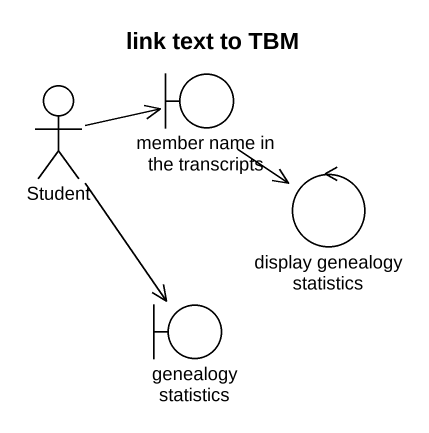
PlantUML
@startuml
title link text to TBM
actor Student
boundary "member name in the transcripts" as member_name_in_the
control "display genealogy statistics" as display_genealogy_statistics
boundary "genealogy statistics" as genealogy_statistics
Student -right-> member_name_in_the
Student --> genealogy_statistics
member_name_in_the --> display_genealogy_statistics
@enduml
